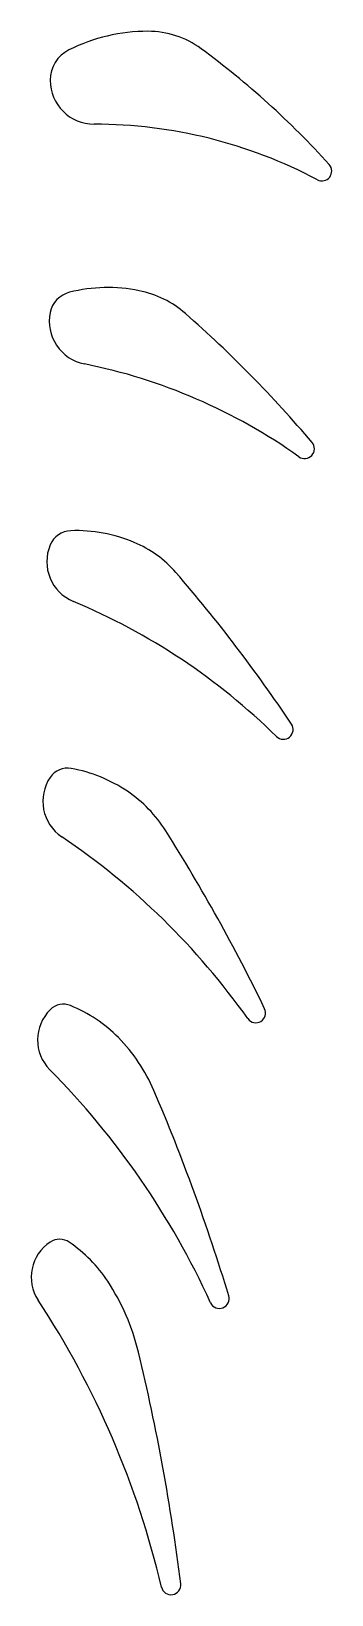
# Model space of a CAD drawing. Header units: metres. Extents: x -8 to 115, y -619 to 20.
import ezdxf

# ---------------------------------------------------------------- set-up
doc = ezdxf.new("R2010")
doc.units = ezdxf.units.M

msp = doc.modelspace()

# ---------------------------------------------------------------- linework, layer by layer
at = {"layer": 'PARAMETRIX'}
for centre, radius, start, end in [((40, -52.3607), 72.3607, 90, 116.5651), ((40, -16.7087), 36.7087, 53.6905, 90), ((-145.3731, -268.9757), 349.7611, 42.1036, 53.6905), ((13.8197, 0), 13.8197, 116.5651, 180), ((18, 0), 18, 180, 270), ((18, -213), 195, 62.0867, 90), ((111.1589, -37.1523), 4, 242.0867, 42.1036), ((10.5468, -97.1138), 10.7565, 103.8342, 168.6667), ((23.5462, -149.9022), 65.1219, 78.6667, 103.8342), ((28.2726, -126.3204), 41.0712, 48.7601, 78.6667), ((17.4856, -98.5045), 17.8333, 168.6667, 258.6667), ((-273.3539, -470.3823), 498.6267, 40.2663, 48.7601), ((-31.0213, -340.5248), 229, 54.5641, 78.6667), ((104.0703, -150.6846), 4, 234.5641, 40.2663), ((8.768, -193.6617), 9.5019, 91.7487, 157.3333), ((10.3802, -246.4686), 62.3333, 67.3333, 91.7487), ((16.3021, -196.8082), 17.6667, 157.3333, 247.3333), ((16.7381, -231.2447), 45.8352, 40.882, 67.3333), ((-427.3792, -615.7068), 633.2459, 33.8241, 40.882), ((-91.8582, -455.7968), 263, 45.4752, 67.3333), ((95.3669, -265.4398), 4, 225.4752, 33.8241), ((14.5082, -294.7859), 17.5, 146, 236), ((7.0856, -289.7793), 8.5467, 79.7427, 146), ((-2.1342, -340.728), 60.323, 56, 79.7427), ((0.9922, -336.0929), 54.732, 32.2736, 56), ((-161.358, -555.5182), 297, 35.3581, 56), ((-585.5157, -706.4891), 748.407, 25.8997, 32.2736), ((12.185, -392.3276), 17.3333, 134.6667, 224.6667), ((5.4464, -385.5101), 7.7476, 67.7624, 134.6667), ((-13.8538, -432.7152), 58.7457, 44.6667, 67.7624), ((84.1229, -381.3341), 4, 215.3581, 25.8997), ((-21.5745, -440.3466), 69.6015, 23.1446, 44.6667), ((-235.5526, -637.1994), 331, 24.5295, 44.6667), ((-714.3222, -736.4665), 822.9848, 16.9194, 23.1446), ((9.4332, -489.3425), 17.1667, 123.3333, 213.3333), ((3.8734, -480.8892), 7.0489, 55.7861, 123.3333), ((-24.4792, -522.5872), 57.473, 33.3333, 55.7861), ((-53.3262, -541.5601), 92.0001, 13.5649, 33.3333), ((69.2129, -498.1203), 4, 204.5295, 16.9194), ((-309.8624, -699.3466), 365, 13.1882, 33.3333), ((-794.2892, -720.338), 854.2256, 7.1061, 13.5649), ((49.4055, -615.1588), 4, 193.1882, 7.1061)]:
    msp.add_arc(centre, radius, start, end, dxfattribs=at)

doc.saveas('drawing.dxf')
